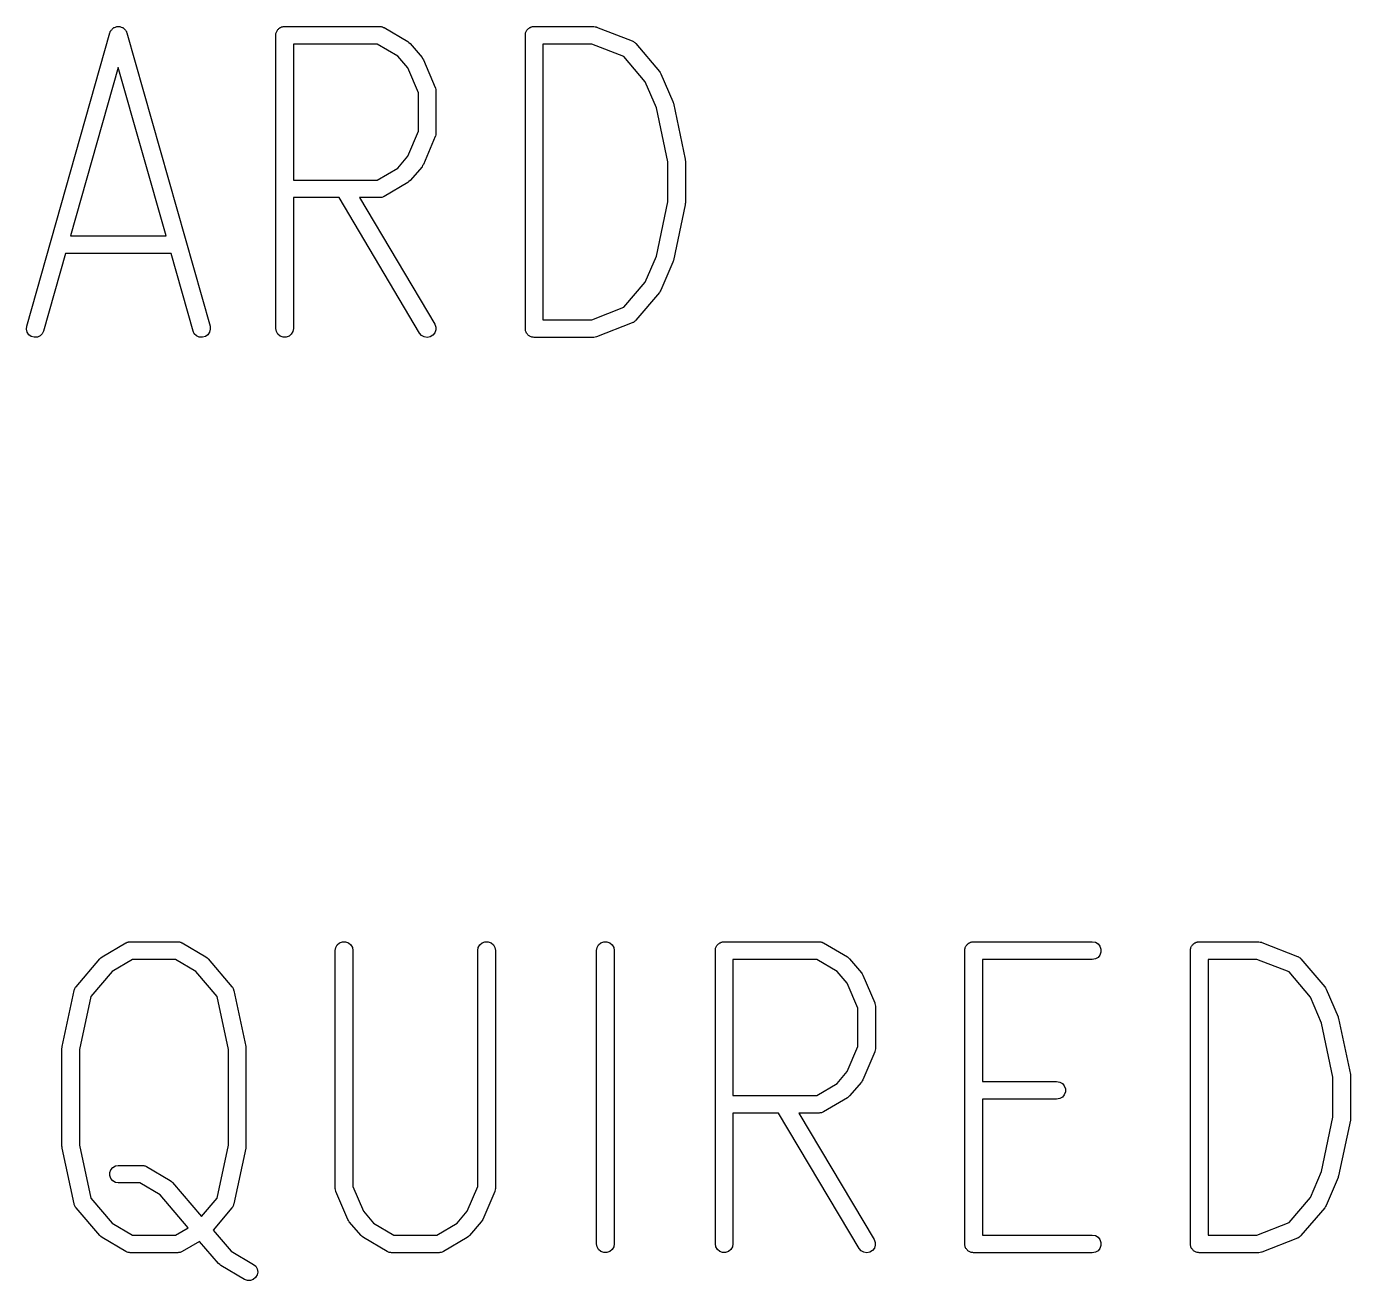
# Model space of a CAD drawing. Extents: x 199.9 to 287.1, y -167.6 to -96.3.
# Drawn here: x 275.55 to 284.57, y -167.55 to -159 of the extents above; entities that cross this region are included whole.
import ezdxf

# ---------------------------------------------------------------- set-up
doc = ezdxf.new("R2010")
doc.units = 0
doc.header["$MEASUREMENT"] = 0
doc.layers.add('BLACK', color=7, linetype='CONTINUOUS')

msp = doc.modelspace()

# ---------------------------------------------------------------- linework, layer by layer
at = {"layer": 'Black'}
for p, q in [((275.552, -161.048), (276.118, -159.048)), ((276.118, -159.048), (276.12, -159.044)), ((276.12, -159.044), (276.121, -159.04)), ((276.121, -159.04), (276.125, -159.035)), ((276.125, -159.035), (276.128, -159.03)), ((276.128, -159.03), (276.131, -159.027)), ((276.131, -159.027), (276.133, -159.023)), ((276.133, -159.023), (276.138, -159.019)), ((276.138, -159.019), (276.142, -159.015)), ((276.142, -159.015), (276.146, -159.013)), ((276.146, -159.013), (276.15, -159.011)), ((276.15, -159.011), (276.156, -159.009)), ((276.156, -159.009), (276.161, -159.007)), ((276.161, -159.007), (276.166, -159.006)), ((276.166, -159.006), (276.17, -159.005)), ((276.17, -159.005), (276.176, -159.006)), ((276.176, -159.006), (276.182, -159.005)), ((276.182, -159.005), (276.186, -159.006)), ((276.186, -159.006), (276.191, -159.007)), ((276.191, -159.007), (276.196, -159.009)), ((276.196, -159.009), (276.202, -159.011)), ((276.202, -159.011), (276.206, -159.013)), ((276.206, -159.013), (276.21, -159.015)), ((276.21, -159.015), (276.214, -159.019)), ((276.214, -159.019), (276.219, -159.023)), ((276.219, -159.023), (276.222, -159.027)), ((276.222, -159.027), (276.225, -159.03)), ((276.225, -159.03), (276.227, -159.035)), ((276.227, -159.035), (276.231, -159.04)), ((276.231, -159.04), (276.232, -159.044)), ((276.232, -159.044), (276.234, -159.048)), ((276.234, -159.048), (276.801, -161.048)), ((277.25, -159.054), (277.252, -159.049)), ((277.25, -159.06), (277.25, -159.054)), ((277.25, -159.065), (277.25, -159.06)), ((277.25, -161.065), (277.25, -159.065)), ((277.252, -159.049), (277.253, -159.044)), ((277.253, -159.044), (277.256, -159.04)), ((277.256, -159.04), (277.258, -159.035)), ((277.258, -159.035), (277.261, -159.031)), ((277.261, -159.031), (277.264, -159.026)), ((277.264, -159.026), (277.268, -159.023)), ((277.268, -159.023), (277.271, -159.019)), ((277.271, -159.019), (277.275, -159.016)), ((277.275, -159.016), (277.28, -159.013)), ((277.28, -159.013), (277.284, -159.011)), ((277.284, -159.011), (277.289, -159.008)), ((277.289, -159.008), (277.294, -159.007)), ((277.294, -159.007), (277.299, -159.006)), ((277.299, -159.006), (277.304, -159.006)), ((277.304, -159.006), (277.31, -159.005)), ((277.31, -159.005), (277.957, -159.005)), ((277.957, -159.005), (277.963, -159.006)), ((277.963, -159.006), (277.968, -159.006)), ((277.968, -159.006), (277.973, -159.008)), ((277.973, -159.008), (277.978, -159.008)), ((277.978, -159.008), (277.982, -159.011)), ((277.982, -159.011), (277.988, -159.013)), ((277.988, -159.013), (278.149, -159.108)), ((278.95, -159.054), (278.952, -159.049)), ((278.95, -159.06), (278.95, -159.054)), ((278.95, -159.065), (278.95, -159.06)), ((278.95, -161.065), (278.95, -159.065)), ((278.952, -159.049), (278.953, -159.044)), ((278.953, -159.044), (278.956, -159.04)), ((278.956, -159.04), (278.958, -159.035)), ((278.958, -159.035), (278.961, -159.031)), ((278.961, -159.031), (278.964, -159.026)), ((278.964, -159.026), (278.968, -159.023)), ((278.968, -159.023), (278.971, -159.019)), ((278.971, -159.019), (278.975, -159.016)), ((278.975, -159.016), (278.98, -159.013)), ((278.98, -159.013), (278.984, -159.011)), ((278.984, -159.011), (278.989, -159.008)), ((278.989, -159.008), (278.994, -159.007)), ((278.994, -159.007), (278.999, -159.006)), ((278.999, -159.006), (279.004, -159.006)), ((279.004, -159.006), (279.01, -159.005)), ((279.01, -159.005), (279.414, -159.005)), ((279.414, -159.005), (279.415, -159.005)), ((279.415, -159.005), (279.416, -159.005)), ((279.416, -159.005), (279.425, -159.007)), ((279.425, -159.007), (279.435, -159.008)), ((279.435, -159.008), (279.435, -159.009)), ((279.435, -159.009), (279.436, -159.009)), ((279.436, -159.009), (279.679, -159.104)), ((277.37, -159.125), (277.37, -160.052)), ((277.941, -159.125), (277.37, -159.125)), ((278.08, -159.207), (277.941, -159.125)), ((278.149, -159.108), (278.157, -159.115)), ((278.157, -159.115), (278.165, -159.121)), ((278.165, -159.121), (278.246, -159.216)), ((279.07, -159.125), (279.07, -161.005)), ((279.403, -159.125), (279.07, -159.125)), ((279.621, -159.21), (279.403, -159.125)), ((279.679, -159.104), (279.683, -159.106)), ((279.683, -159.106), (279.687, -159.108)), ((279.687, -159.108), (279.692, -159.112)), ((279.692, -159.112), (279.697, -159.115)), ((279.697, -159.115), (279.7, -159.118)), ((279.7, -159.118), (279.703, -159.121)), ((279.703, -159.121), (279.865, -159.312)), ((278.148, -159.287), (278.08, -159.207)), ((278.246, -159.216), (278.25, -159.224)), ((278.25, -159.224), (278.255, -159.232)), ((278.255, -159.232), (278.336, -159.422)), ((279.767, -159.382), (279.621, -159.21)), ((276.176, -159.285), (275.851, -160.433)), ((276.502, -160.433), (276.176, -159.285)), ((278.221, -159.458), (278.148, -159.287)), ((279.865, -159.312), (279.869, -159.319)), ((279.869, -159.319), (279.874, -159.327)), ((279.874, -159.327), (279.955, -159.517)), ((278.336, -159.422), (278.337, -159.424)), ((278.337, -159.424), (278.337, -159.425)), ((278.337, -159.425), (278.339, -159.434)), ((278.339, -159.434), (278.341, -159.443)), ((278.341, -159.443), (278.341, -159.444)), ((278.341, -159.444), (278.341, -159.446)), ((278.341, -159.446), (278.341, -159.731)), ((279.843, -159.559), (279.767, -159.382)), ((278.221, -159.719), (278.221, -159.458)), ((279.955, -159.517), (279.957, -159.523)), ((279.957, -159.523), (279.959, -159.528)), ((279.959, -159.528), (280.04, -159.909)), ((279.921, -159.928), (279.843, -159.559)), ((278.148, -159.89), (278.221, -159.719)), ((278.336, -159.755), (278.255, -159.945)), ((278.337, -159.753), (278.336, -159.755)), ((278.339, -159.743), (278.337, -159.752)), ((278.337, -159.752), (278.337, -159.753)), ((278.341, -159.735), (278.339, -159.743)), ((278.341, -159.731), (278.341, -159.733)), ((278.341, -159.733), (278.341, -159.735)), ((278.08, -159.971), (278.148, -159.89)), ((277.941, -160.052), (278.08, -159.971)), ((278.246, -159.961), (278.165, -160.056)), ((278.25, -159.953), (278.246, -159.961)), ((278.255, -159.945), (278.25, -159.953)), ((279.921, -160.201), (279.921, -159.928)), ((280.04, -159.909), (280.04, -159.916)), ((280.04, -159.916), (280.041, -159.922)), ((280.041, -159.922), (280.041, -160.208)), ((277.37, -160.052), (277.941, -160.052)), ((278.149, -160.069), (277.988, -160.164)), ((278.157, -160.062), (278.149, -160.069)), ((278.165, -160.056), (278.157, -160.062)), ((277.68, -160.172), (277.37, -160.172)), ((277.37, -160.172), (277.37, -161.065)), ((278.229, -161.095), (277.68, -160.172)), ((277.957, -160.172), (277.82, -160.172)), ((277.82, -160.172), (278.333, -161.034)), ((277.963, -160.171), (277.957, -160.172)), ((277.968, -160.171), (277.963, -160.171)), ((277.973, -160.17), (277.968, -160.171)), ((277.978, -160.169), (277.973, -160.17)), ((277.982, -160.166), (277.978, -160.169)), ((277.988, -160.164), (277.982, -160.166)), ((279.843, -160.57), (279.921, -160.201)), ((280.04, -160.22), (279.959, -160.601)), ((280.041, -160.208), (280.04, -160.214)), ((280.04, -160.214), (280.04, -160.22)), ((275.851, -160.433), (276.502, -160.433)), ((275.817, -160.553), (275.667, -161.081)), ((276.536, -160.553), (275.817, -160.553)), ((276.685, -161.081), (276.536, -160.553)), ((279.767, -160.747), (279.843, -160.57)), ((279.955, -160.612), (279.874, -160.803)), ((279.957, -160.606), (279.955, -160.612)), ((279.959, -160.601), (279.957, -160.606)), ((279.621, -160.919), (279.767, -160.747)), ((279.874, -160.803), (279.869, -160.81)), ((279.865, -160.818), (279.703, -161.008)), ((279.869, -160.81), (279.865, -160.818)), ((279.403, -161.005), (279.621, -160.919)), ((275.55, -161.069), (275.552, -161.048)), ((275.555, -161.089), (275.55, -161.069)), ((276.803, -161.069), (276.798, -161.089)), ((276.801, -161.048), (276.803, -161.069)), ((277.253, -161.085), (277.25, -161.065)), ((277.37, -161.065), (277.366, -161.085)), ((278.333, -161.034), (278.34, -161.054)), ((278.34, -161.074), (278.333, -161.094)), ((278.34, -161.054), (278.34, -161.074)), ((278.95, -161.07), (278.95, -161.065)), ((278.95, -161.075), (278.95, -161.07)), ((278.952, -161.08), (278.95, -161.075)), ((279.07, -161.005), (279.403, -161.005)), ((279.679, -161.025), (279.436, -161.121)), ((279.683, -161.023), (279.679, -161.025)), ((279.687, -161.022), (279.683, -161.023)), ((279.692, -161.018), (279.687, -161.022)), ((279.697, -161.015), (279.692, -161.018)), ((279.7, -161.011), (279.697, -161.015)), ((279.703, -161.008), (279.7, -161.011)), ((275.566, -161.107), (275.555, -161.089)), ((275.583, -161.119), (275.566, -161.107)), ((275.603, -161.124), (275.583, -161.119)), ((275.624, -161.123), (275.603, -161.124)), ((275.643, -161.114), (275.624, -161.123)), ((275.658, -161.1), (275.643, -161.114)), ((275.667, -161.081), (275.658, -161.1)), ((276.694, -161.1), (276.685, -161.081)), ((276.709, -161.114), (276.694, -161.1)), ((276.728, -161.123), (276.709, -161.114)), ((276.749, -161.124), (276.728, -161.123)), ((276.769, -161.119), (276.749, -161.124)), ((276.786, -161.107), (276.769, -161.119)), ((276.798, -161.089), (276.786, -161.107)), ((277.264, -161.103), (277.253, -161.085)), ((277.28, -161.117), (277.264, -161.103)), ((277.299, -161.124), (277.28, -161.117)), ((277.32, -161.124), (277.299, -161.124)), ((277.34, -161.117), (277.32, -161.124)), ((277.355, -161.103), (277.34, -161.117)), ((277.366, -161.085), (277.355, -161.103)), ((278.243, -161.111), (278.229, -161.095)), ((278.261, -161.121), (278.243, -161.111)), ((278.282, -161.125), (278.261, -161.121)), ((278.302, -161.121), (278.282, -161.125)), ((278.32, -161.11), (278.302, -161.121)), ((278.333, -161.094), (278.32, -161.11)), ((278.953, -161.085), (278.952, -161.08)), ((278.956, -161.09), (278.953, -161.085)), ((278.958, -161.095), (278.956, -161.09)), ((278.961, -161.099), (278.958, -161.095)), ((278.964, -161.103), (278.961, -161.099)), ((278.968, -161.107), (278.964, -161.103)), ((278.971, -161.111), (278.968, -161.107)), ((278.975, -161.113), (278.971, -161.111)), ((278.98, -161.117), (278.975, -161.113)), ((278.984, -161.119), (278.98, -161.117)), ((278.989, -161.121), (278.984, -161.119)), ((278.994, -161.122), (278.989, -161.121)), ((278.999, -161.124), (278.994, -161.122)), ((279.004, -161.124), (278.999, -161.124)), ((279.01, -161.125), (279.004, -161.124)), ((279.414, -161.125), (279.01, -161.125)), ((279.415, -161.125), (279.414, -161.125)), ((279.416, -161.125), (279.415, -161.125)), ((279.425, -161.123), (279.416, -161.125)), ((279.435, -161.121), (279.425, -161.123)), ((279.436, -161.121), (279.435, -161.121)), ((279.435, -161.121), (279.435, -161.121)), ((276.065, -165.348), (276.227, -165.253)), ((276.227, -165.253), (276.232, -165.251)), ((276.232, -165.251), (276.237, -165.248)), ((276.237, -165.248), (276.242, -165.248)), ((276.242, -165.248), (276.246, -165.246)), ((276.246, -165.246), (276.252, -165.246)), ((276.252, -165.246), (276.257, -165.245)), ((276.257, -165.245), (276.581, -165.245)), ((276.581, -165.245), (276.586, -165.246)), ((276.586, -165.246), (276.592, -165.246)), ((276.592, -165.246), (276.597, -165.248)), ((276.597, -165.248), (276.601, -165.248)), ((276.601, -165.248), (276.606, -165.251)), ((276.606, -165.251), (276.611, -165.253)), ((276.611, -165.253), (276.773, -165.348)), ((277.654, -165.305), (277.658, -165.284)), ((277.654, -166.924), (277.654, -165.305)), ((277.658, -165.284), (277.668, -165.266)), ((277.668, -165.266), (277.684, -165.253)), ((277.684, -165.253), (277.704, -165.246)), ((277.704, -165.246), (277.725, -165.246)), ((277.725, -165.246), (277.744, -165.253)), ((277.744, -165.253), (277.76, -165.266)), ((277.76, -165.266), (277.771, -165.284)), ((277.771, -165.284), (277.774, -165.305)), ((277.774, -165.305), (277.774, -166.912)), ((278.626, -165.305), (278.629, -165.284)), ((278.626, -166.912), (278.626, -165.305)), ((278.629, -165.284), (278.64, -165.266)), ((278.64, -165.266), (278.656, -165.253)), ((278.656, -165.253), (278.675, -165.246)), ((278.675, -165.246), (278.696, -165.246)), ((278.696, -165.246), (278.716, -165.253)), ((278.716, -165.253), (278.732, -165.266)), ((278.732, -165.266), (278.742, -165.284)), ((278.742, -165.284), (278.746, -165.305)), ((278.746, -165.305), (278.746, -166.924)), ((279.435, -165.305), (279.439, -165.284)), ((279.435, -167.305), (279.435, -165.305)), ((279.439, -165.284), (279.449, -165.266)), ((279.449, -165.266), (279.465, -165.253)), ((279.465, -165.253), (279.485, -165.246)), ((279.485, -165.246), (279.506, -165.246)), ((279.506, -165.246), (279.525, -165.253)), ((279.525, -165.253), (279.541, -165.266)), ((279.541, -165.266), (279.552, -165.284)), ((279.552, -165.284), (279.555, -165.305)), ((279.555, -165.305), (279.555, -167.305)), ((280.245, -165.305), (280.246, -165.3)), ((280.245, -167.305), (280.245, -165.305)), ((280.246, -165.294), (280.247, -165.289)), ((280.246, -165.3), (280.246, -165.294)), ((280.247, -165.289), (280.248, -165.284)), ((280.248, -165.284), (280.251, -165.28)), ((280.251, -165.28), (280.253, -165.275)), ((280.253, -165.275), (280.256, -165.271)), ((280.256, -165.271), (280.259, -165.266)), ((280.259, -165.266), (280.263, -165.263)), ((280.263, -165.263), (280.266, -165.259)), ((280.266, -165.259), (280.271, -165.256)), ((280.271, -165.256), (280.275, -165.253)), ((280.275, -165.253), (280.28, -165.251)), ((280.28, -165.251), (280.284, -165.248)), ((280.284, -165.248), (280.289, -165.247)), ((280.289, -165.247), (280.294, -165.246)), ((280.294, -165.246), (280.3, -165.246)), ((280.3, -165.246), (280.305, -165.245)), ((280.305, -165.245), (280.952, -165.245)), ((280.952, -165.245), (280.958, -165.246)), ((280.958, -165.246), (280.963, -165.246)), ((280.963, -165.246), (280.968, -165.248)), ((280.968, -165.248), (280.973, -165.248)), ((280.973, -165.248), (280.978, -165.251)), ((280.978, -165.251), (280.983, -165.253)), ((280.983, -165.253), (281.145, -165.348)), ((281.945, -165.305), (281.946, -165.3)), ((281.945, -167.305), (281.945, -165.305)), ((281.946, -165.294), (281.947, -165.289)), ((281.946, -165.3), (281.946, -165.294)), ((281.947, -165.289), (281.948, -165.284)), ((281.948, -165.284), (281.951, -165.28)), ((281.951, -165.28), (281.953, -165.275)), ((281.953, -165.275), (281.956, -165.271)), ((281.956, -165.271), (281.959, -165.266)), ((281.959, -165.266), (281.963, -165.263)), ((281.963, -165.263), (281.966, -165.259)), ((281.966, -165.259), (281.971, -165.256)), ((281.971, -165.256), (281.975, -165.253)), ((281.975, -165.253), (281.98, -165.251)), ((281.98, -165.251), (281.984, -165.248)), ((281.984, -165.248), (281.989, -165.247)), ((281.989, -165.247), (281.994, -165.246)), ((281.994, -165.246), (282, -165.246)), ((282, -165.246), (282.005, -165.245)), ((282.005, -165.245), (282.814, -165.245)), ((282.814, -165.245), (282.835, -165.248)), ((282.835, -165.248), (282.853, -165.259)), ((282.853, -165.259), (282.866, -165.275)), ((282.866, -165.275), (282.873, -165.294)), ((282.873, -165.315), (282.866, -165.335)), ((282.873, -165.294), (282.873, -165.315)), ((283.483, -165.305), (283.484, -165.3)), ((283.483, -167.305), (283.483, -165.305)), ((283.484, -165.294), (283.486, -165.289)), ((283.484, -165.3), (283.484, -165.294)), ((283.486, -165.284), (283.489, -165.28)), ((283.486, -165.289), (283.486, -165.284)), ((283.489, -165.28), (283.491, -165.275)), ((283.491, -165.275), (283.494, -165.271)), ((283.494, -165.271), (283.497, -165.266)), ((283.497, -165.266), (283.501, -165.263)), ((283.501, -165.263), (283.504, -165.259)), ((283.504, -165.259), (283.509, -165.256)), ((283.509, -165.256), (283.513, -165.253)), ((283.513, -165.253), (283.518, -165.251)), ((283.518, -165.251), (283.522, -165.248)), ((283.522, -165.248), (283.528, -165.247)), ((283.528, -165.247), (283.532, -165.246)), ((283.532, -165.246), (283.538, -165.246)), ((283.538, -165.246), (283.543, -165.245)), ((283.543, -165.245), (283.948, -165.245)), ((283.948, -165.245), (283.949, -165.245)), ((283.948, -165.245), (283.948, -165.245)), ((283.949, -165.245), (283.959, -165.247)), ((283.959, -165.247), (283.968, -165.248)), ((283.968, -165.248), (283.969, -165.249)), ((283.969, -165.249), (283.97, -165.249)), ((283.97, -165.249), (284.212, -165.344)), ((275.888, -165.552), (276.05, -165.361)), ((276.05, -165.361), (276.057, -165.355)), ((276.057, -165.355), (276.065, -165.348)), ((276.273, -165.365), (276.134, -165.447)), ((276.565, -165.365), (276.273, -165.365)), ((276.704, -165.447), (276.565, -165.365)), ((276.773, -165.348), (276.781, -165.355)), ((276.781, -165.355), (276.789, -165.361)), ((276.789, -165.361), (276.95, -165.552)), ((280.365, -165.365), (280.365, -166.292)), ((280.936, -165.365), (280.365, -165.365)), ((281.075, -165.447), (280.936, -165.365)), ((281.145, -165.348), (281.152, -165.355)), ((281.152, -165.355), (281.16, -165.361)), ((281.16, -165.361), (281.241, -165.456)), ((282.814, -165.365), (282.065, -165.365)), ((282.065, -165.365), (282.065, -166.197)), ((282.835, -165.361), (282.814, -165.365)), ((282.853, -165.351), (282.835, -165.361)), ((282.866, -165.335), (282.853, -165.351)), ((283.603, -165.365), (283.603, -167.245)), ((283.936, -165.365), (283.603, -165.365)), ((284.155, -165.45), (283.936, -165.365)), ((284.212, -165.344), (284.216, -165.346)), ((284.216, -165.346), (284.22, -165.348)), ((284.22, -165.348), (284.225, -165.352)), ((284.225, -165.352), (284.23, -165.355)), ((284.23, -165.355), (284.233, -165.358)), ((284.233, -165.358), (284.236, -165.361)), ((284.236, -165.361), (284.398, -165.552)), ((276.134, -165.447), (275.989, -165.618)), ((276.849, -165.618), (276.704, -165.447)), ((281.144, -165.527), (281.075, -165.447)), ((281.241, -165.456), (281.246, -165.464)), ((281.246, -165.464), (281.25, -165.472)), ((281.25, -165.472), (281.331, -165.662)), ((284.301, -165.622), (284.155, -165.45)), ((275.794, -165.959), (275.875, -165.578)), ((275.875, -165.578), (275.876, -165.574)), ((275.876, -165.574), (275.877, -165.57)), ((275.877, -165.57), (275.88, -165.564)), ((275.88, -165.564), (275.882, -165.559)), ((275.882, -165.559), (275.885, -165.555)), ((275.885, -165.555), (275.888, -165.552)), ((276.95, -165.552), (276.953, -165.555)), ((276.953, -165.555), (276.956, -165.559)), ((276.956, -165.559), (276.958, -165.564)), ((276.958, -165.564), (276.961, -165.57)), ((276.961, -165.57), (276.962, -165.574)), ((276.962, -165.574), (276.963, -165.578)), ((276.963, -165.578), (277.044, -165.959)), ((281.216, -165.698), (281.144, -165.527)), ((284.398, -165.552), (284.403, -165.559)), ((284.403, -165.559), (284.408, -165.567)), ((284.408, -165.567), (284.489, -165.757)), ((275.989, -165.618), (275.912, -165.978)), ((276.926, -165.978), (276.849, -165.618)), ((281.331, -165.662), (281.332, -165.664)), ((281.332, -165.664), (281.333, -165.665)), ((281.333, -165.665), (281.334, -165.674)), ((281.334, -165.674), (281.336, -165.683)), ((284.376, -165.799), (284.301, -165.622)), ((281.216, -165.959), (281.216, -165.698)), ((281.336, -165.683), (281.336, -165.684)), ((281.336, -165.684), (281.336, -165.686)), ((281.336, -165.686), (281.336, -165.971)), ((284.489, -165.757), (284.49, -165.763)), ((284.49, -165.763), (284.492, -165.768)), ((284.492, -165.768), (284.573, -166.149)), ((284.454, -166.168), (284.376, -165.799)), ((275.792, -165.971), (275.793, -165.965)), ((275.792, -166.638), (275.792, -165.971)), ((275.793, -165.965), (275.794, -165.959)), ((275.912, -165.978), (275.912, -166.632)), ((276.926, -166.632), (276.926, -165.978)), ((277.044, -165.959), (277.045, -165.965)), ((277.045, -165.965), (277.046, -165.971)), ((277.046, -165.971), (277.046, -166.638)), ((281.144, -166.13), (281.216, -165.959)), ((281.331, -165.995), (281.25, -166.185)), ((281.332, -165.993), (281.331, -165.995)), ((281.333, -165.992), (281.332, -165.993)), ((281.334, -165.983), (281.333, -165.992)), ((281.336, -165.975), (281.334, -165.983)), ((281.336, -165.971), (281.336, -165.973)), ((281.336, -165.973), (281.336, -165.975)), ((281.075, -166.211), (281.144, -166.13)), ((280.936, -166.292), (281.075, -166.211)), ((281.241, -166.201), (281.16, -166.296)), ((281.246, -166.193), (281.241, -166.201)), ((281.25, -166.185), (281.246, -166.193)), ((282.065, -166.197), (282.571, -166.197)), ((282.571, -166.197), (282.592, -166.201)), ((282.592, -166.201), (282.61, -166.211)), ((282.61, -166.211), (282.623, -166.227)), ((284.454, -166.441), (284.454, -166.168)), ((284.573, -166.149), (284.573, -166.156)), ((284.573, -166.156), (284.574, -166.162)), ((284.574, -166.162), (284.574, -166.448)), ((280.365, -166.292), (280.936, -166.292)), ((281.145, -166.309), (280.983, -166.404)), ((281.152, -166.302), (281.145, -166.309)), ((281.16, -166.296), (281.152, -166.302)), ((282.61, -166.303), (282.592, -166.314)), ((282.623, -166.287), (282.61, -166.303)), ((282.623, -166.227), (282.631, -166.247)), ((282.631, -166.268), (282.623, -166.287)), ((282.631, -166.247), (282.631, -166.268)), ((282.571, -166.317), (282.065, -166.317)), ((282.065, -166.317), (282.065, -167.245)), ((282.592, -166.314), (282.571, -166.317)), ((280.675, -166.412), (280.365, -166.412)), ((280.365, -166.412), (280.365, -167.305)), ((281.225, -167.335), (280.675, -166.412)), ((280.952, -166.412), (280.815, -166.412)), ((280.815, -166.412), (281.328, -167.274)), ((280.958, -166.411), (280.952, -166.412)), ((280.963, -166.411), (280.958, -166.411)), ((280.968, -166.41), (280.963, -166.411)), ((280.973, -166.409), (280.968, -166.41)), ((280.978, -166.406), (280.973, -166.409)), ((280.983, -166.404), (280.978, -166.406)), ((284.376, -166.81), (284.454, -166.441)), ((284.573, -166.46), (284.492, -166.841)), ((284.574, -166.448), (284.573, -166.454)), ((284.573, -166.454), (284.573, -166.46)), ((275.793, -166.644), (275.792, -166.638)), ((275.794, -166.651), (275.793, -166.644)), ((275.875, -167.032), (275.794, -166.651)), ((275.912, -166.632), (275.989, -166.992)), ((276.849, -166.992), (276.926, -166.632)), ((277.044, -166.651), (276.963, -167.032)), ((277.045, -166.644), (277.044, -166.651)), ((277.046, -166.638), (277.045, -166.644)), ((276.117, -166.818), (276.124, -166.799)), ((276.117, -166.839), (276.117, -166.818)), ((276.124, -166.859), (276.117, -166.839)), ((276.124, -166.799), (276.138, -166.783)), ((276.138, -166.783), (276.156, -166.772)), ((276.156, -166.772), (276.176, -166.769)), ((276.176, -166.769), (276.338, -166.769)), ((276.338, -166.769), (276.344, -166.77)), ((276.344, -166.77), (276.349, -166.77)), ((276.349, -166.77), (276.354, -166.771)), ((276.354, -166.771), (276.359, -166.772)), ((276.359, -166.772), (276.363, -166.775)), ((276.363, -166.775), (276.369, -166.777)), ((276.369, -166.777), (276.53, -166.872)), ((284.301, -166.987), (284.376, -166.81)), ((284.489, -166.852), (284.408, -167.043)), ((284.49, -166.846), (284.489, -166.852)), ((284.492, -166.841), (284.49, -166.846)), ((276.138, -166.875), (276.124, -166.859)), ((276.156, -166.885), (276.138, -166.875)), ((276.176, -166.889), (276.156, -166.885)), ((276.322, -166.889), (276.176, -166.889)), ((276.461, -166.97), (276.322, -166.889)), ((276.53, -166.872), (276.538, -166.879)), ((276.538, -166.879), (276.546, -166.885)), ((276.546, -166.885), (276.743, -167.117)), ((277.655, -166.925), (277.654, -166.924)), ((277.654, -166.927), (277.655, -166.925)), ((277.656, -166.936), (277.654, -166.927)), ((277.658, -166.944), (277.656, -166.936)), ((277.659, -166.946), (277.658, -166.944)), ((277.774, -166.912), (277.847, -167.082)), ((278.553, -167.082), (278.626, -166.912)), ((278.742, -166.944), (278.741, -166.946)), ((278.744, -166.936), (278.742, -166.944)), ((278.746, -166.927), (278.744, -166.936)), ((278.746, -166.924), (278.745, -166.925)), ((278.745, -166.925), (278.746, -166.927)), ((275.876, -167.036), (275.875, -167.032)), ((275.989, -166.992), (276.134, -167.163)), ((276.651, -167.194), (276.461, -166.97)), ((276.743, -167.117), (276.849, -166.992)), ((276.963, -167.032), (276.962, -167.036)), ((277.659, -166.947), (277.659, -166.946)), ((277.74, -167.138), (277.659, -166.947)), ((278.741, -166.947), (278.66, -167.138)), ((278.741, -166.946), (278.741, -166.947)), ((284.155, -167.159), (284.301, -166.987)), ((275.877, -167.04), (275.876, -167.036)), ((275.88, -167.045), (275.877, -167.04)), ((275.882, -167.051), (275.88, -167.045)), ((275.885, -167.054), (275.882, -167.051)), ((275.888, -167.058), (275.885, -167.054)), ((276.05, -167.248), (275.888, -167.058)), ((276.95, -167.058), (276.822, -167.21)), ((276.953, -167.054), (276.95, -167.058)), ((276.956, -167.051), (276.953, -167.054)), ((276.958, -167.045), (276.956, -167.051)), ((276.961, -167.04), (276.958, -167.045)), ((276.962, -167.036), (276.961, -167.04)), ((277.847, -167.082), (277.915, -167.163)), ((278.485, -167.163), (278.553, -167.082)), ((284.398, -167.058), (284.236, -167.248)), ((284.403, -167.05), (284.398, -167.058)), ((284.408, -167.043), (284.403, -167.05)), ((276.134, -167.163), (276.273, -167.245)), ((276.565, -167.245), (276.651, -167.194)), ((276.822, -167.21), (276.944, -167.353)), ((277.745, -167.145), (277.74, -167.138)), ((277.75, -167.153), (277.745, -167.145)), ((277.83, -167.248), (277.75, -167.153)), ((277.915, -167.163), (278.054, -167.245)), ((278.346, -167.245), (278.485, -167.163)), ((278.65, -167.153), (278.57, -167.248)), ((278.655, -167.145), (278.65, -167.153)), ((278.66, -167.138), (278.655, -167.145)), ((283.936, -167.245), (284.155, -167.159)), ((276.057, -167.255), (276.05, -167.248)), ((276.065, -167.261), (276.057, -167.255)), ((276.227, -167.356), (276.065, -167.261)), ((276.273, -167.245), (276.565, -167.245)), ((276.73, -167.287), (276.611, -167.356)), ((276.859, -167.439), (276.73, -167.287)), ((277.838, -167.255), (277.83, -167.248)), ((277.846, -167.261), (277.838, -167.255)), ((278.008, -167.356), (277.846, -167.261)), ((278.054, -167.245), (278.346, -167.245)), ((278.554, -167.261), (278.392, -167.356)), ((278.562, -167.255), (278.554, -167.261)), ((278.57, -167.248), (278.562, -167.255)), ((281.328, -167.274), (281.335, -167.294)), ((281.335, -167.294), (281.335, -167.314)), ((282.065, -167.245), (282.814, -167.245)), ((282.814, -167.245), (282.835, -167.248)), ((282.835, -167.248), (282.853, -167.259)), ((282.853, -167.259), (282.866, -167.275)), ((282.866, -167.275), (282.873, -167.294)), ((282.873, -167.294), (282.873, -167.315)), ((283.603, -167.245), (283.936, -167.245)), ((284.212, -167.265), (283.97, -167.361)), ((284.216, -167.263), (284.212, -167.265)), ((284.22, -167.262), (284.216, -167.263)), ((284.225, -167.258), (284.22, -167.262)), ((284.23, -167.255), (284.225, -167.258)), ((284.233, -167.251), (284.23, -167.255)), ((284.236, -167.248), (284.233, -167.251)), ((276.232, -167.358), (276.227, -167.356)), ((276.237, -167.361), (276.232, -167.358)), ((276.242, -167.362), (276.237, -167.361)), ((276.246, -167.364), (276.242, -167.362)), ((276.252, -167.364), (276.246, -167.364)), ((276.257, -167.365), (276.252, -167.364)), ((276.581, -167.365), (276.257, -167.365)), ((276.586, -167.364), (276.581, -167.365)), ((276.592, -167.364), (276.586, -167.364)), ((276.597, -167.362), (276.592, -167.364)), ((276.601, -167.361), (276.597, -167.362)), ((276.606, -167.358), (276.601, -167.361)), ((276.611, -167.356), (276.606, -167.358)), ((276.944, -167.353), (277.097, -167.444)), ((278.013, -167.358), (278.008, -167.356)), ((278.018, -167.361), (278.013, -167.358)), ((278.023, -167.362), (278.018, -167.361)), ((278.027, -167.364), (278.023, -167.362)), ((278.033, -167.364), (278.027, -167.364)), ((278.038, -167.365), (278.033, -167.364)), ((278.362, -167.365), (278.038, -167.365)), ((278.367, -167.364), (278.362, -167.365)), ((278.373, -167.364), (278.367, -167.364)), ((278.377, -167.362), (278.373, -167.364)), ((278.382, -167.361), (278.377, -167.362)), ((278.387, -167.358), (278.382, -167.361)), ((278.392, -167.356), (278.387, -167.358)), ((279.439, -167.325), (279.435, -167.305)), ((279.449, -167.343), (279.439, -167.325)), ((279.465, -167.357), (279.449, -167.343)), ((279.485, -167.364), (279.465, -167.357)), ((279.506, -167.364), (279.485, -167.364)), ((279.525, -167.357), (279.506, -167.364)), ((279.541, -167.343), (279.525, -167.357)), ((279.552, -167.325), (279.541, -167.343)), ((279.555, -167.305), (279.552, -167.325)), ((280.248, -167.325), (280.245, -167.305)), ((280.259, -167.343), (280.248, -167.325)), ((280.275, -167.357), (280.259, -167.343)), ((280.294, -167.364), (280.275, -167.357)), ((280.315, -167.364), (280.294, -167.364)), ((280.335, -167.357), (280.315, -167.364)), ((280.351, -167.343), (280.335, -167.357)), ((280.361, -167.325), (280.351, -167.343)), ((280.365, -167.305), (280.361, -167.325)), ((281.238, -167.351), (281.225, -167.335)), ((281.256, -167.361), (281.238, -167.351)), ((281.277, -167.365), (281.256, -167.361)), ((281.297, -167.361), (281.277, -167.365)), ((281.315, -167.35), (281.297, -167.361)), ((281.329, -167.334), (281.315, -167.35)), ((281.335, -167.314), (281.329, -167.334)), ((281.946, -167.31), (281.945, -167.305)), ((281.946, -167.315), (281.946, -167.31)), ((281.947, -167.32), (281.946, -167.315)), ((281.948, -167.325), (281.947, -167.32)), ((281.951, -167.33), (281.948, -167.325)), ((281.953, -167.335), (281.951, -167.33)), ((281.956, -167.339), (281.953, -167.335)), ((281.959, -167.343), (281.956, -167.339)), ((281.963, -167.347), (281.959, -167.343)), ((281.966, -167.351), (281.963, -167.347)), ((281.971, -167.353), (281.966, -167.351)), ((281.975, -167.357), (281.971, -167.353)), ((281.98, -167.359), (281.975, -167.357)), ((281.984, -167.361), (281.98, -167.359)), ((281.989, -167.362), (281.984, -167.361)), ((281.994, -167.364), (281.989, -167.362)), ((282, -167.364), (281.994, -167.364)), ((282.005, -167.365), (282, -167.364)), ((282.814, -167.365), (282.005, -167.365)), ((282.835, -167.361), (282.814, -167.365)), ((282.853, -167.351), (282.835, -167.361)), ((282.866, -167.335), (282.853, -167.351)), ((282.873, -167.315), (282.866, -167.335)), ((283.484, -167.31), (283.483, -167.305)), ((283.484, -167.315), (283.484, -167.31)), ((283.486, -167.32), (283.484, -167.315)), ((283.486, -167.325), (283.486, -167.32)), ((283.489, -167.33), (283.486, -167.325)), ((283.491, -167.335), (283.489, -167.33)), ((283.494, -167.339), (283.491, -167.335)), ((283.497, -167.343), (283.494, -167.339)), ((283.501, -167.347), (283.497, -167.343)), ((283.504, -167.351), (283.501, -167.347)), ((283.509, -167.353), (283.504, -167.351)), ((283.513, -167.357), (283.509, -167.353)), ((283.518, -167.359), (283.513, -167.357)), ((283.522, -167.361), (283.518, -167.359)), ((283.528, -167.362), (283.522, -167.361)), ((283.532, -167.364), (283.528, -167.362)), ((283.538, -167.364), (283.532, -167.364)), ((283.543, -167.365), (283.538, -167.364)), ((283.948, -167.365), (283.543, -167.365)), ((283.949, -167.365), (283.948, -167.365)), ((283.948, -167.365), (283.948, -167.365)), ((283.959, -167.363), (283.949, -167.365)), ((283.968, -167.361), (283.959, -167.363)), ((283.969, -167.361), (283.968, -167.361)), ((283.97, -167.361), (283.969, -167.361)), ((276.867, -167.445), (276.859, -167.439)), ((276.874, -167.452), (276.867, -167.445)), ((277.036, -167.547), (276.874, -167.452)), ((277.097, -167.444), (277.113, -167.457)), ((277.113, -167.457), (277.123, -167.475)), ((277.123, -167.475), (277.127, -167.496)), ((277.056, -167.554), (277.036, -167.547)), ((277.077, -167.554), (277.056, -167.554)), ((277.096, -167.547), (277.077, -167.554)), ((277.112, -167.534), (277.096, -167.547)), ((277.123, -167.516), (277.112, -167.534)), ((277.127, -167.496), (277.123, -167.516))]:
    msp.add_line(p, q, dxfattribs=at)

doc.saveas('drawing.dxf')
